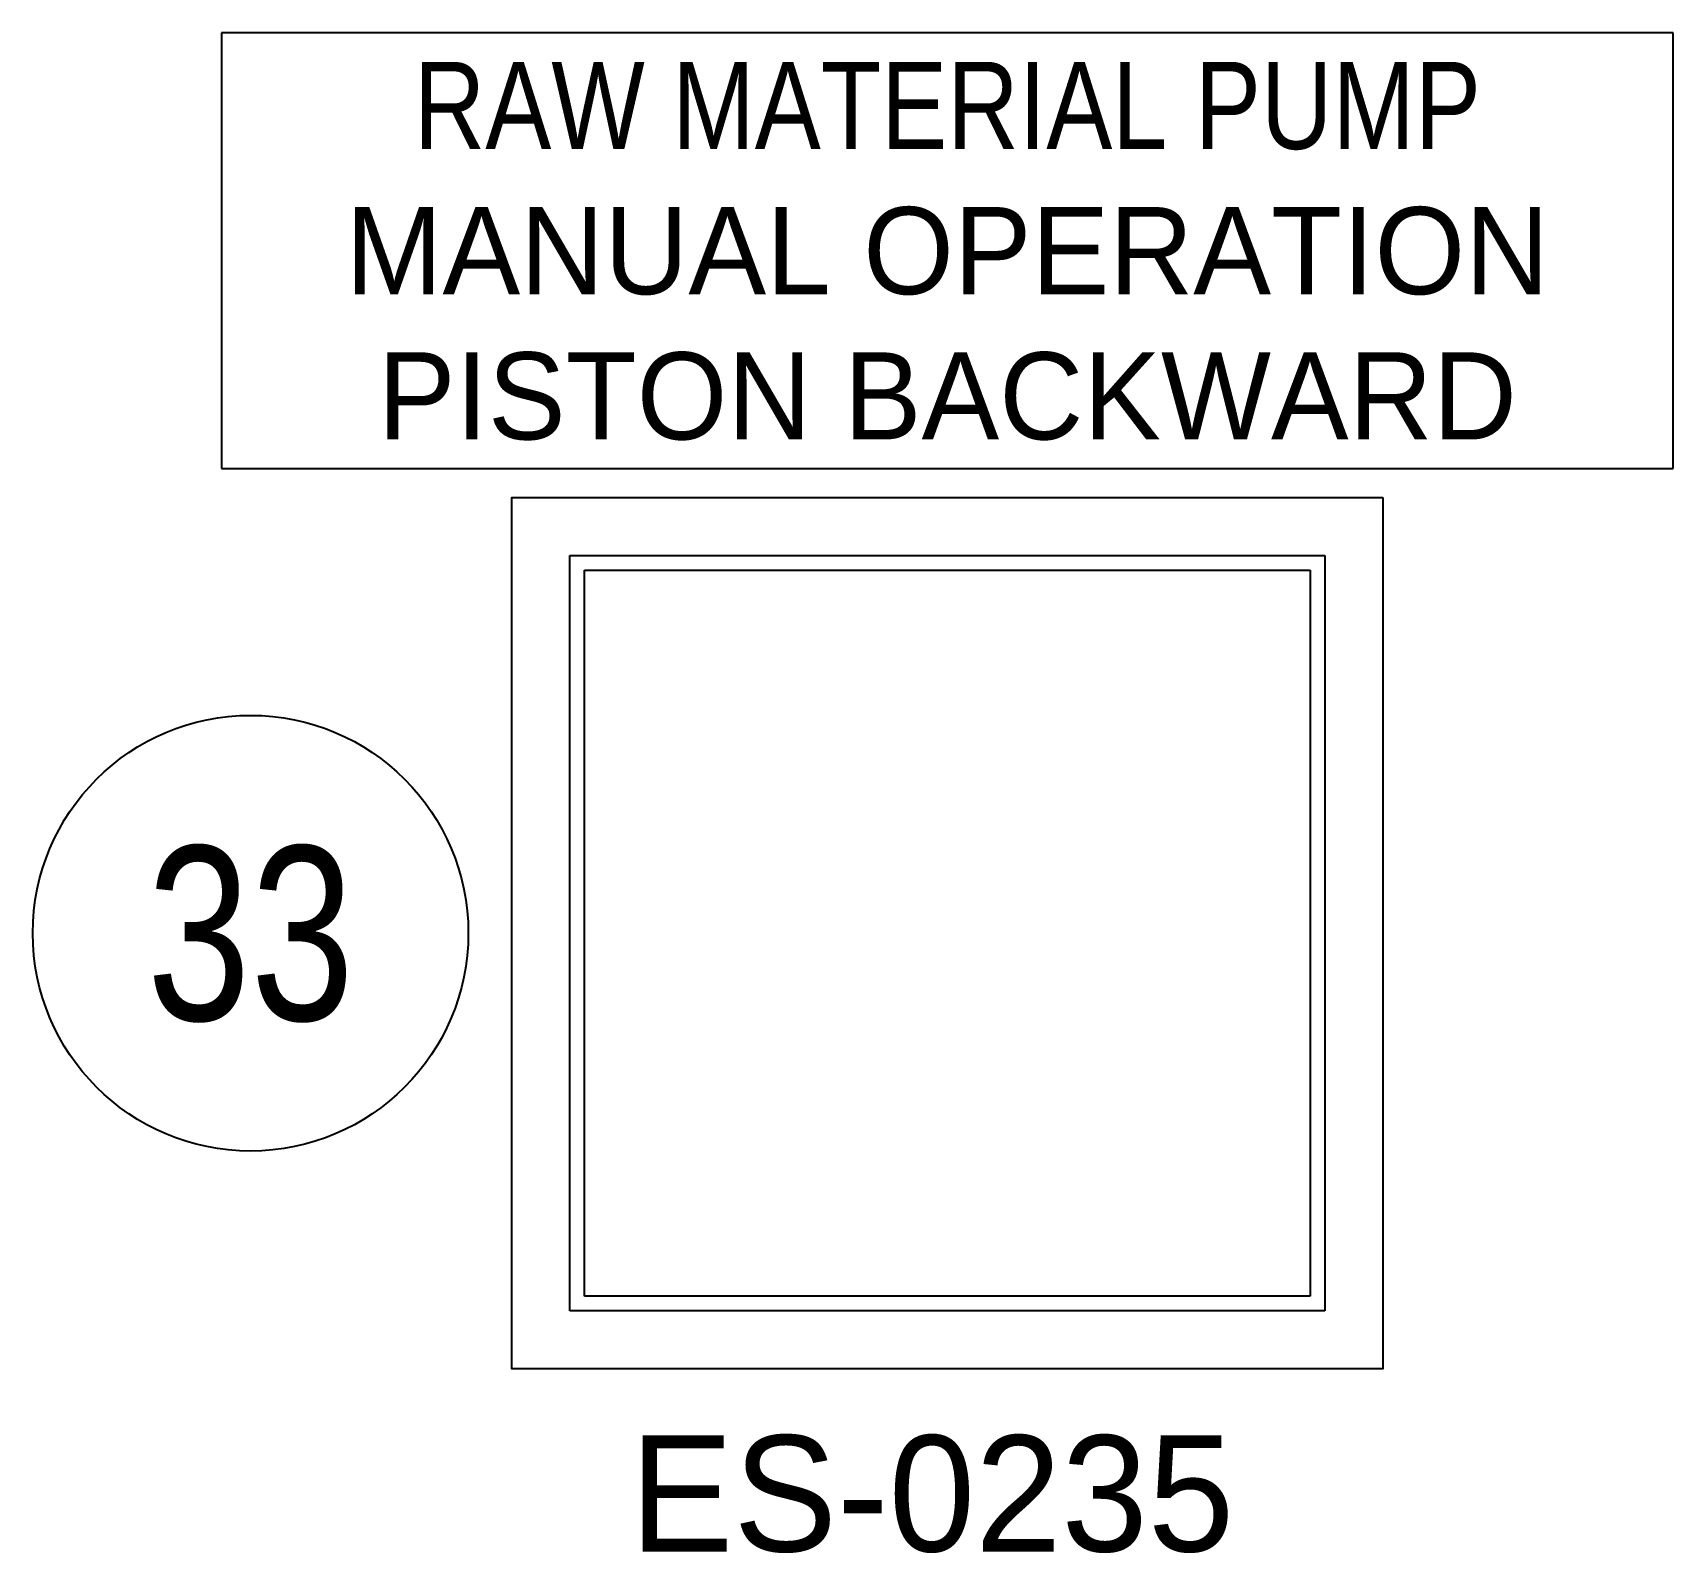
# Model space of a CAD drawing. Extents: x -1.58 to 1.25, y -1.07 to 1.55.
import ezdxf
from ezdxf.enums import TextEntityAlignment as Align

# ---------------------------------------------------------------- set-up
doc = ezdxf.new("R2010")
doc.units = 0
doc.header["$MEASUREMENT"] = 0
doc.layers.get('0').update_dxf_attribs({"color": 2, "linetype": 'CONTINUOUS'})
doc.layers.add('TEXT', color=7, linetype='CONTINUOUS')
doc.styles.get("Standard").update_dxf_attribs({"font": 'txt', "height": 0.2})

msp = doc.modelspace()

# ---------------------------------------------------------------- linework, layer by layer
for p, q in [((1.25, 1.55), (-1.25, 1.55)), ((-1.25, 1.55), (-1.25, 0.8)), ((1.25, 0.8), (1.25, 1.55)), ((-1.25, 0.8), (1.25, 0.8))]:
    msp.add_line(p, q)
at = {"color": 253}
for p, q in [((-0.65, 0.65), (0.65, 0.65)), ((-0.65, -0.65), (-0.65, 0.65)), ((0.65, 0.65), (0.65, -0.65)), ((-0.625, 0.625), (0.625, 0.625)), ((-0.625, -0.625), (-0.625, 0.625)), ((0.625, 0.625), (0.625, -0.625)), ((0.625, -0.625), (-0.625, -0.625)), ((0.65, -0.65), (-0.65, -0.65))]:
    msp.add_line(p, q, dxfattribs=at)
msp.add_lwpolyline([(0.75, 0.75), (0.75, -0.75), (-0.75, -0.75), (-0.75, 0.75)], close=True, dxfattribs=at)
msp.add_circle((-1.2, 0), 0.375)

# ---------------------------------------------------------------- texts
at = {"layer": 'TEXT', "width": 0.85}
msp.add_text('RAW MATERIAL PUMP', height=0.15, dxfattribs=at).set_placement((0, 1.35), align=Align.CENTER)
at = {"layer": 'TEXT'}
for s, height, p in [('MANUAL OPERATION', 0.15, (0, 1.1)), ('PISTON BACKWARD', 0.15, (0, 0.85)), ('ES-0235', 0.2, (-0.0264, -1.0645))]:
    msp.add_text(s, height=height, dxfattribs=at).set_placement(p, align=Align.CENTER)
at = {"layer": 'TEXT', "width": 0.8}
msp.add_text('33', height=0.3, dxfattribs=at).set_placement((-1.2, 0), align=Align.MIDDLE)

doc.saveas('drawing.dxf')
